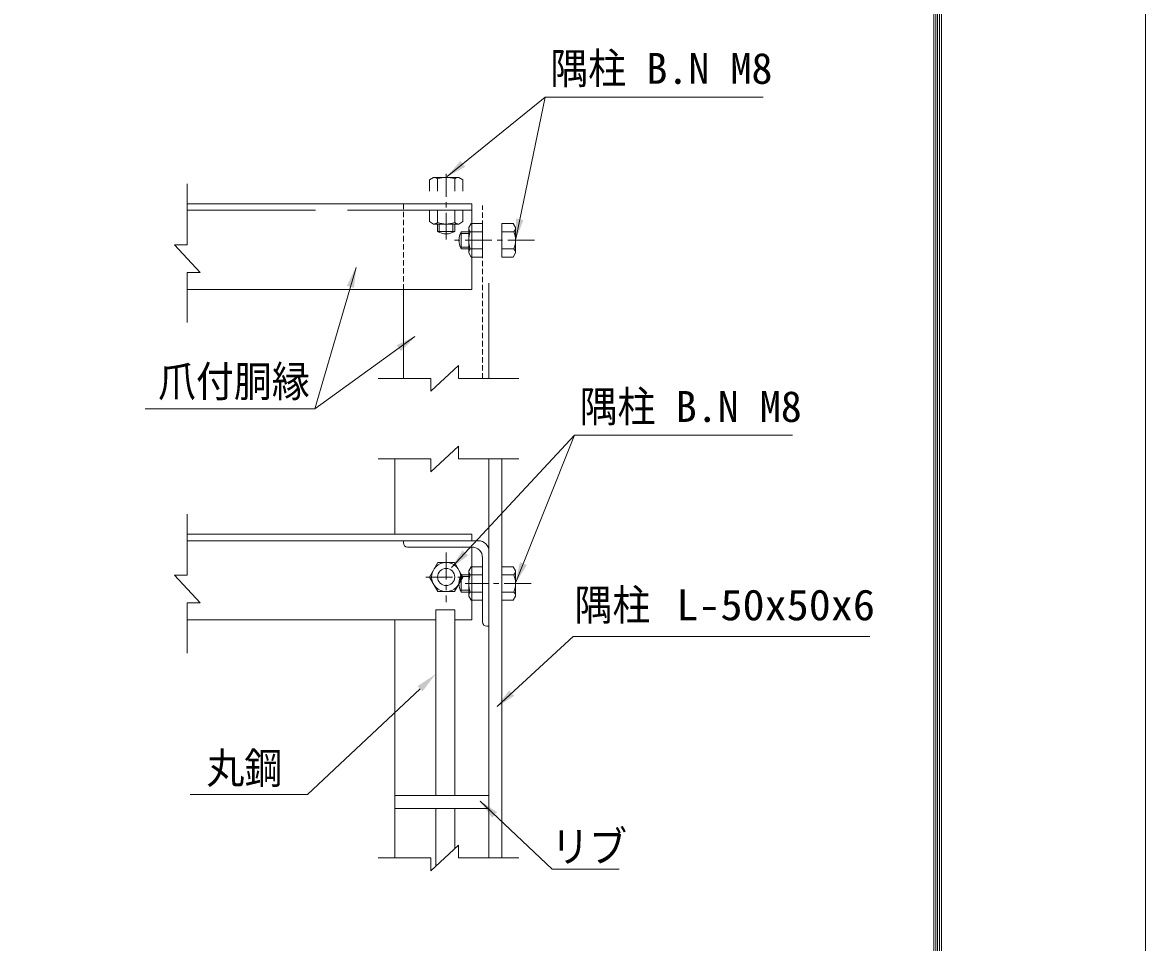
# Model space of a CAD drawing. Units: millimetres, scale not verified. Extents: x -4455 to 4455, y -3150 to 3150.
# Drawn here: x 2880 to 4455, y -1022 to 268 of the extents above; entities that cross this region are included whole.
import ezdxf
from ezdxf.enums import TextEntityAlignment as Align

# ---------------------------------------------------------------- set-up
doc = ezdxf.new("R2010")
doc.units = ezdxf.units.MM
doc.header["$LTSCALE"] = 30
for name, pattern in [('DASHED', [7.5, 6, -1.5]), ('USER1', [2, 1.25, -0.25, 0.25, -0.25]), ('USER2', [0.375, 0.25, -0.125])]:
    doc.linetypes.add(name, pattern=pattern)
doc.layers.add('0-1_7詳細', color=7, linetype='Continuous', lineweight=18)
doc.layers.add('1-0_D-TTL', color=7, linetype='Continuous', lineweight=9)
doc.styles.add('ＭＳ ゴシック', font='')
doc.styles.get('ＭＳ ゴシック').set_extended_font_data('MS Gothic')

msp = doc.modelspace()

# ---------------------------------------------------------------- linework, layer by layer
at = {"layer": '0-1_7詳細', "lineweight": 9}
for p, q in [((3612.91, 163.23), (3571.56, -35.45)), ((3456.19, 50.79), (3450.43, 47.46)), ((3450.43, 47.46), (3450.43, 31.59)), ((3456.19, 50.79), (3491.71, 50.79)), ((3461.95, 48.73), (3461.95, 31.59)), ((3485.95, 48.73), (3485.95, 31.59)), ((3491.71, 50.79), (3497.47, 47.46)), ((3497.47, 47.46), (3497.47, 31.59)), ((3110.79, 13.59), (3506.95, 13.59)), ((3509.95, 13.59), (3401.95, 13.59)), ((3450.43, 4.59), (3497.47, 4.59)), ((3450.43, -11.29), (3450.43, 4.59)), ((3461.95, -12.55), (3461.95, 4.59)), ((3485.95, -12.55), (3485.95, 4.59)), ((3509.95, -106.41), (3509.95, 13.59)), ((3456.19, -14.61), (3450.43, -11.29)), ((3456.19, -14.61), (3491.71, -14.61)), ((3461.95, -14.61), (3461.95, -25.27)), ((3485.95, -14.61), (3485.95, -25.27)), ((3524.95, -60.93), (3524.95, -13.89)), ((3567.83, -13.89), (3551.95, -13.89)), ((3551.95, -60.93), (3551.95, -13.89)), ((3571.15, -19.65), (3567.83, -13.89)), ((3461.95, -25.27), (3485.95, -25.27)), ((3495.09, -49.41), (3495.09, -25.41)), ((3505.75, -25.41), (3495.09, -25.41)), ((3505.75, -55.17), (3505.75, -19.65)), ((3507.81, -25.41), (3524.95, -25.41)), ((3569.09, -25.41), (3551.95, -25.41)), ((3571.15, -55.17), (3571.15, -19.65)), ((3505.75, -49.41), (3495.09, -49.41)), ((3505.75, -55.17), (3509.08, -60.93)), ((3507.81, -49.41), (3524.95, -49.41)), ((3509.08, -60.93), (3524.95, -60.93)), ((3569.09, -49.41), (3551.95, -49.41)), ((3567.83, -60.93), (3551.95, -60.93)), ((3571.15, -55.17), (3567.83, -60.93)), ((3110.79, -106.41), (3509.95, -106.41)), ((3413.95, -231.14), (3413.95, -106.41)), ((3533.95, -231.14), (3533.95, -97.41)), ((3289.75, -273.65), (3430.27, -172.4)), ((3654.06, -310.85), (3571.89, -516.76)), ((3401.95, -449.62), (3401.95, -344.01)), ((3533.95, -903.48), (3533.95, -344.01)), ((3551.95, -903.48), (3551.95, -344.01)), ((3110.95, -449.62), (3506.95, -449.62)), ((3509.95, -449.62), (3401.95, -449.62)), ((3424.45, -449.62), (3424.75, -449.62)), ((3509.95, -458.62), (3509.95, -449.62)), ((3110.95, -458.62), (3506.95, -458.62)), ((3518.95, -458.62), (3413.95, -458.62)), ((3413.95, -458.62), (3413.95, -461.62)), ((3509.95, -467.62), (3419.95, -467.62)), ((3509.95, -569.62), (3509.95, -467.62)), ((3524.95, -572.62), (3524.95, -482.62)), ((3533.95, -578.62), (3533.95, -473.62)), ((3505.75, -536.38), (3505.75, -500.86)), ((3524.95, -542.14), (3524.95, -495.1)), ((3567.83, -495.1), (3551.95, -495.1)), ((3551.95, -542.14), (3551.95, -495.1)), ((3571.15, -500.86), (3567.83, -495.1)), ((3571.15, -536.38), (3571.15, -500.86)), ((3495.09, -530.62), (3495.09, -506.62)), ((3505.75, -506.62), (3495.09, -506.62)), ((3507.81, -506.62), (3524.95, -506.62)), ((3569.09, -506.62), (3551.95, -506.62)), ((3505.75, -530.62), (3495.09, -530.62)), ((3507.81, -530.62), (3524.95, -530.62)), ((3569.09, -530.62), (3551.95, -530.62)), ((3505.75, -536.38), (3509.08, -542.14)), ((3509.08, -542.14), (3524.95, -542.14)), ((3567.83, -542.14), (3551.95, -542.14)), ((3571.15, -536.38), (3567.83, -542.14)), ((3459.27, -816.11), (3459.27, -555.68)), ((3459.27, -555.68), (3486.27, -555.68)), ((3486.27, -816.11), (3486.27, -555.68)), ((3110.95, -569.62), (3459.27, -569.62)), ((3401.95, -903.48), (3401.95, -569.62)), ((3486.27, -569.62), (3509.95, -569.62)), ((3533.95, -578.62), (3530.95, -578.62)), ((3533.95, -816.11), (3401.95, -816.11)), ((3533.95, -834.11), (3401.95, -834.11)), ((3459.27, -915.31), (3459.27, -834.11)), ((3486.27, -890.24), (3486.27, -834.11))]:
    msp.add_line(p, q, dxfattribs=at)
at = {"layer": '0-1_7詳細', "color": 1, "linetype": 'USER1'}
for p, q in [((3473.95, -36.51), (3473.95, 55.85)), ((3597.96, -37.41), (3481.51, -37.41)), ((3473.95, -475.43), (3473.95, -544.82)), ((3445.39, -509.62), (3502.51, -509.62)), ((3593.05, -518.62), (3500.69, -518.62))]:
    msp.add_line(p, q, dxfattribs=at)
at = {"layer": '0-1_7詳細', "color": 4}
for p, q in [((3110.79, -43.97), (3110.79, 41.61)), ((3092.79, -43.97), (3128.79, -82.75)), ((3110.79, -43.97), (3092.79, -43.97)), ((3110.79, -82.75), (3110.79, -152.94)), ((3110.79, -82.75), (3128.79, -82.75)), ((3452.63, -249.14), (3491.4, -213.14)), ((3491.4, -231.14), (3491.4, -213.14)), ((3452.63, -231.14), (3378.41, -231.14)), ((3452.63, -231.14), (3452.63, -249.14)), ((3491.4, -231.14), (3576.09, -231.14)), ((3452.63, -362.01), (3491.4, -326.01)), ((3491.4, -344.01), (3491.4, -326.01)), ((3452.63, -344.01), (3378.41, -344.01)), ((3452.63, -344.01), (3452.63, -362.01)), ((3491.4, -344.01), (3576.09, -344.01)), ((3110.95, -507.18), (3110.95, -421.6)), ((3092.95, -507.18), (3128.95, -545.96)), ((3110.95, -507.18), (3092.95, -507.18)), ((3110.95, -545.96), (3110.95, -616.15)), ((3110.95, -545.96), (3128.95, -545.96)), ((3452.63, -921.48), (3491.4, -885.48)), ((3491.4, -903.48), (3491.4, -885.48)), ((3452.63, -903.48), (3378.41, -903.48)), ((3452.63, -903.48), (3452.63, -921.48)), ((3491.4, -903.48), (3576.09, -903.48))]:
    msp.add_line(p, q, dxfattribs=at)
at = {"layer": '0-1_7詳細', "color": 3, "linetype": 'DASHED'}
msp.add_line((3110.79, 4.59), (3509.95, 4.59), dxfattribs=at)
at = {"layer": '0-1_7詳細', "color": 1, "linetype": 'USER2'}
for p, q in [((3413.95, -106.41), (3413.95, 13.67)), ((3524.95, -231.14), (3524.95, 11.18))]:
    msp.add_line(p, q, dxfattribs=at)
at = {"layer": '0-1_7詳細', "color": 1}
for p, q in [((3464.35, -14.61), (3464.35, -26.48)), ((3483.55, -14.61), (3483.55, -26.48)), ((3505.75, -27.81), (3493.88, -27.81)), ((3505.75, -47.01), (3493.88, -47.01)), ((3505.75, -509.02), (3493.88, -509.02)), ((3505.75, -528.22), (3493.88, -528.22)), ((3437.41, -666.22), (3279.71, -814.41)), ((3114.97, -814.41), (3279.71, -814.41))]:
    msp.add_line(p, q, dxfattribs=at)
at = {"layer": '0-1_7詳細', "lineweight": 9}
for points in [[(3918.71, 163.23), (3612.91, 163.23), (3475.51, 52.05)], [(3491.71, -14.61), (3497.47, -11.29), (3497.47, 4.59)], [(3505.75, -19.65), (3509.08, -13.89), (3524.95, -13.89)], [(3051.75, -273.65), (3289.75, -273.65), (3347.56, -75.78)], [(3959.87, -310.85), (3654.06, -310.85), (3481.64, -496.4)], [(3505.75, -500.86), (3509.08, -495.1), (3524.95, -495.1)], [(4068.11, -592.8), (3652.28, -592.8), (3545.36, -691.22)], [(3716.42, -919.1), (3622.5, -919.1), (3521.67, -823.96)]]:
    msp.add_lwpolyline(points, dxfattribs=at)
at = {"layer": '0-1_7詳細', "color": 3}
msp.add_lwpolyline([(3497.47, -509.62), (3485.71, -489.25), (3462.19, -489.25), (3450.43, -509.62), (3462.19, -529.99), (3485.71, -529.99)], close=True, dxfattribs=at)
for radius in [20.4, 12]:
    msp.add_circle((3473.95, -509.62), radius, dxfattribs=at)
at = {"layer": '0-1_7詳細', "lineweight": 9}
for centre, radius, start, end in [((3456.19, 41.7), 9.09, 50.6618, 90), ((3473.95, 14.79), 36, 70.52878, 109.47122), ((3491.71, 41.7), 9.09, 90, 129.3382), ((3456.19, -5.52), 9.09, 270, 309.3382), ((3473.95, 21.39), 36, 250.52878, 289.47122), ((3491.71, -5.52), 9.09, 230.6618, 270), ((3473.95, -4.49), 24, 240, 300), ((3515.88, -37.41), 24, 150, 210), ((3514.84, -19.65), 9.09, 180, 219.3382), ((3541.75, -37.41), 36, 160.52878, 199.47122), ((3535.15, -37.41), 36, 340.52878, 19.47122), ((3562.07, -19.65), 9.09, 320.6618, 0), ((3514.84, -55.17), 9.09, 140.6618, 180), ((3562.07, -55.17), 9.09, 0, 39.3382), ((3419.95, -461.62), 6, 180, 270), ((3509.95, -482.62), 15, 0, 90), ((3518.95, -473.62), 15, 0, 90), ((3514.84, -500.86), 9.09, 180, 219.3382), ((3562.07, -500.86), 9.09, 320.6618, 0), ((3515.88, -518.62), 24, 150, 210), ((3541.75, -518.62), 36, 160.52878, 199.47122), ((3535.15, -518.62), 36, 340.52878, 19.47122), ((3514.84, -536.38), 9.09, 140.6618, 180), ((3562.07, -536.38), 9.09, 0, 39.3382), ((3530.95, -572.62), 6, 180, 270)]:
    msp.add_arc(centre, radius, start, end, dxfattribs=at)
at = {"layer": '0-1_7詳細'}
for points in [[(3473.95, 50.79), (3494, 73.71), (3500.55, 65.61)], [(3571.15, -37.41), (3572.17, -6.98), (3582.37, -9.1)], [(3348.12, -73.86), (3344.71, -104.12), (3334.71, -101.2)], [(3431.9, -171.23), (3410.6, -192.99), (3404.51, -184.54)], [(3480.28, -497.86), (3496.89, -472.34), (3504.52, -479.43)], [(3571.15, -518.62), (3577.43, -488.83), (3587.11, -492.69)], [(3543.89, -692.58), (3562.43, -668.43), (3569.49, -676.09)], [(3520.21, -822.58), (3545.61, -839.38), (3538.46, -846.96)]]:
    msp.add_solid(points, dxfattribs=at)
at = {"layer": '0-1_7詳細', "color": 1}
msp.add_solid([(3433.98, -662.58), (3459.27, -645.68), (3440.83, -669.87)], dxfattribs=at)
at = {"layer": '1-0_D-TTL', "color": 2, "lineweight": 18}
msp.add_lwpolyline([(-4454.85, 3150.21), (4454.85, 3150.21), (4454.85, -3150.21), (-4454.85, -3150.21)], close=True, dxfattribs=at)
at = {"layer": '1-0_D-TTL'}
for points in [[(-4168.47, 2916.87), (4168.47, 2916.87), (4168.47, -2916.87), (-4168.47, -2916.87)], [(-4165.81, 2914.21), (4165.81, 2914.21), (4165.81, -2914.21), (-4165.81, -2914.21)], [(-4163.16, 2911.56), (4163.16, 2911.56), (4163.16, -2911.56), (-4163.16, -2911.56)], [(-4160.51, 2908.91), (4160.51, 2908.91), (4160.51, -2908.91), (-4160.51, -2908.91)], [(-4157.86, 2906.26), (4157.86, 2906.26), (4157.86, -2906.26), (-4157.86, -2906.26)]]:
    msp.add_lwpolyline(points, close=True, dxfattribs=at)

# ---------------------------------------------------------------- texts
at = {"layer": '0-1_7詳細', "color": 3, "style": 'ＭＳ ゴシック'}
for s, width, p in [('隅柱', 0.9, (3619.94, 168.96)), ('爪付胴縁', 0.9, (3069.89, -269.93)), ('隅柱', 0.9, (3661.09, -305.12)), ('隅柱', 0.9, (3654.01, -583.28)), ('L-50x50x6', 1.05, (3796.82, -583.28)), ('丸鋼', 0.9, (3137.8, -812.24)), ('リブ', 0.9, (3621.29, -922.19))]:
    msp.add_text(s, height=43.33, dxfattribs=dict(at, width=width)).set_placement(p, align=Align.BOTTOM_LEFT)
for p in [(3754.75, 168.96), (3795.9, -305.12)]:
    msp.add_text('B.N M8', height=43.33, dxfattribs=at).set_placement(p, align=Align.BOTTOM_LEFT)

doc.saveas('drawing.dxf')
